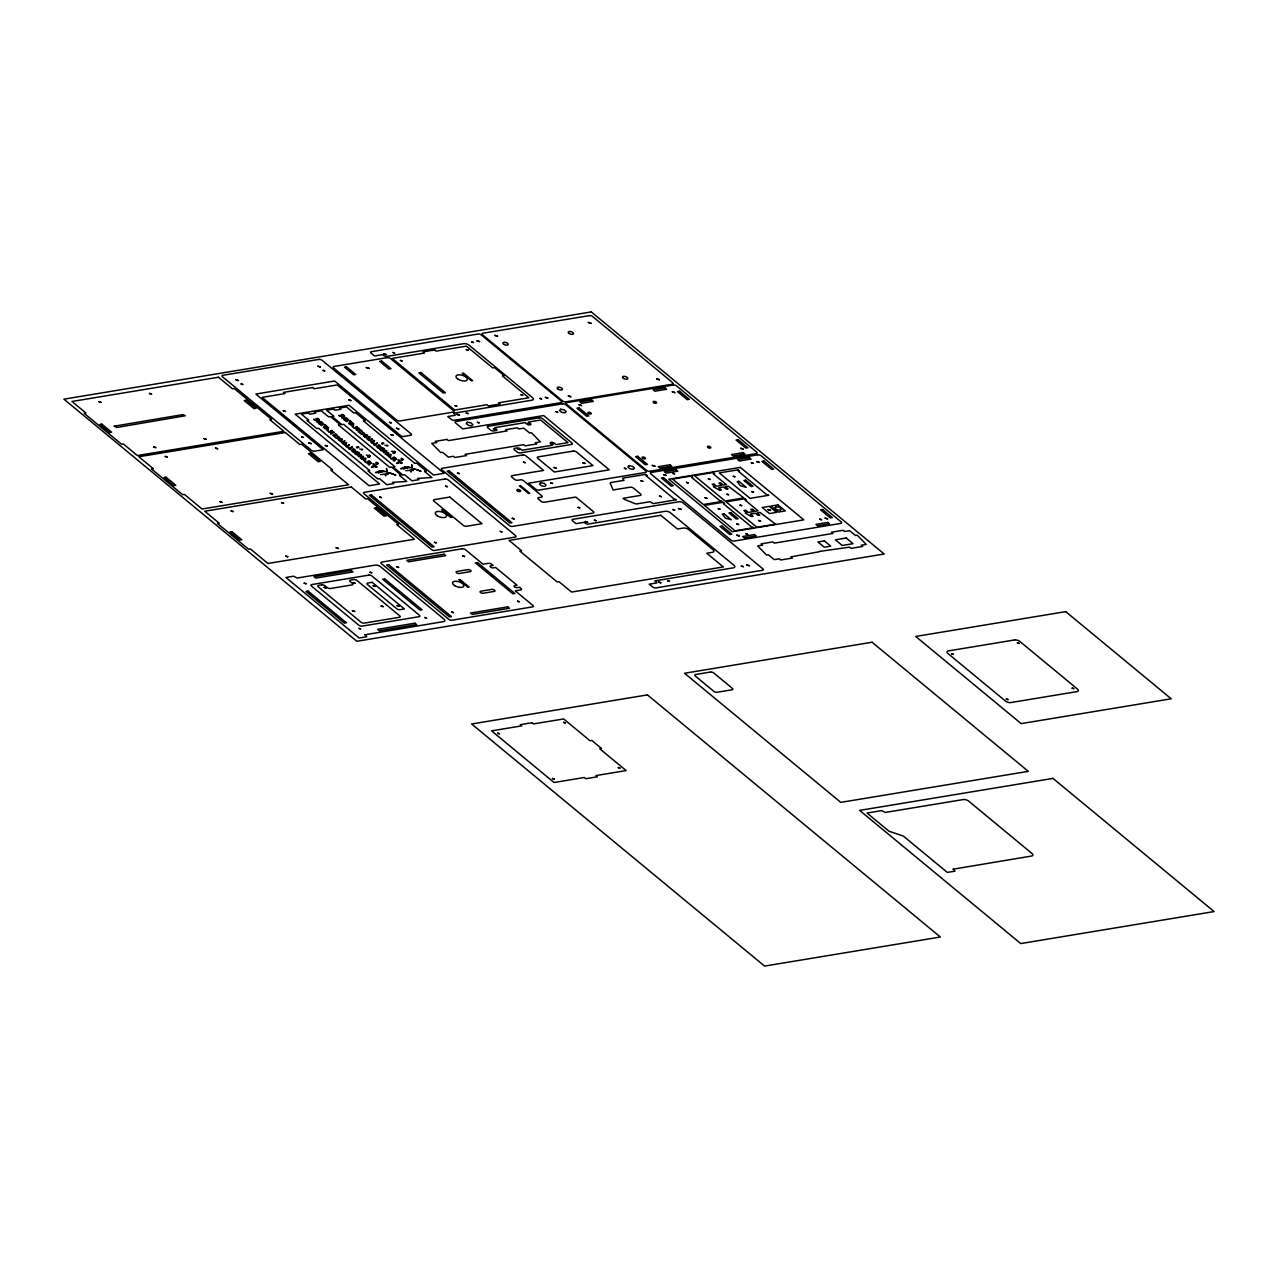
<?xml version="1.0" encoding="UTF-8"?>
<svg xmlns="http://www.w3.org/2000/svg" width="1278" height="1278" viewBox="0 0 1278 1278"><rect width="100%" height="100%" fill="white"/><g stroke="black" fill="none" stroke-linecap="round" stroke-linejoin="round"><path stroke-width="1.5" d="M348.814 447.572L348.91 447.699A5.783 2.636 17.2 0 1 349.213 447.987L349.245 448.019M374.023 443.498L374.055 443.77A5.783 2.636 17.2 0 1 374.358 444.073L374.39 444.105M378.432 473.02L378.831 473.1A6.885 3.131 17.2 0 1 380.301 472.253M403.576 469.106L403.976 469.186A6.885 3.131 17.2 0 1 405.445 468.339L404.567 467.7A5.863 2.668 17.2 0 1 404.263 467.86L403.497 468.195A5.559 2.524 17.2 0 0 402.921 468.531L402.506 468.451A16.502 7.492 17.2 0 1 401.963 468.563L400.589 468.643L402.554 468.227M343.335 442.571L343.447 442.891A6.262 2.844 17.2 0 0 343.702 443.29L345.635 443.338A35.305 16.023 17.2 0 0 346.114 442.923L346.466 442.555M373.687 465.368L371.499 467.349L373.527 467.109A59.267 26.902 17.2 0 0 374.198 466.582L374.71 466.087M398.848 461.358L396.643 463.435L398.672 463.195A59.267 26.902 17.2 0 0 399.343 462.652L399.854 462.157M324.947 425.782L323.286 427.603L325.762 426.421M350.092 421.932L348.83 422.986M334.133 432.427L330.858 433.929M359.262 428.577L357.057 430.335L356.083 429.807A23.579 10.703 17.2 0 0 356.418 429.6L357.457 428.913M389.359 456.981L390.173 457.78M333.047 435.367L334.868 437.172A4.201 1.901 17.2 0 0 335.203 437.012L335.475 435.686A27.397 12.429 17.2 0 1 336.338 434.919M367.521 439.041L366.978 438.833A2.572 1.166 17.2 0 1 366.594 438.466L367.601 437.987A32.956 14.953 17.2 0 0 368.32 437.475L369.054 436.613M366.195 435.862L364.901 437.06M385.221 475.272L385.764 474.346L384.007 474.186A34.905 15.847 17.2 0 1 382.441 474.457A3.243 1.47 17.2 0 1 381.084 474.489L380.556 474.585M410.366 471.342L410.925 470.432M346.114 445.127L346.146 445.399A5.783 2.636 17.2 0 1 346.434 445.702L346.482 445.734M349.373 444.728L347.552 446.837M352.169 446.965L350.204 449.233M374.55 440.766L372.585 443.019M377.314 443.051L375.46 445.207M327.44 428.897L326.385 428.434M352.584 424.983L351.53 424.504M364.693 459.697L363.639 459.233M389.838 455.783L388.8 455.303M350.875 422.555L349.086 423.833M344.82 441.006L344.756 441.118A30.257 13.738 17.2 0 1 344.421 441.533L343.415 442.523M369.949 437.124L369.837 437.284A30.257 13.738 17.2 0 1 369.566 437.619L368.591 438.977A6.262 2.844 17.2 0 0 368.863 439.376L370.78 439.408A35.305 16.023 17.2 0 0 371.259 439.009L371.61 438.642M378.304 447.364L378.815 446.805A27.397 12.429 17.2 0 1 379.678 446.054M373.559 440.463L372.042 441.964M342.089 417.091L342.105 417.059A21.566 9.793 17.2 0 1 341.849 417.363L341.769 417.443A13.179 5.975 17.2 0 0 341.53 417.73L342.632 418.385L344.117 416.74M386.148 474.314L385.764 475.943M411.308 470.384L410.925 472.173M332.088 430.542L330.379 431.868A23.323 10.591 17.2 0 1 332.536 431.9L333.75 431.996M361.498 454.84L359.757 456.214A23.323 10.591 17.2 0 1 361.946 456.198L363.16 456.294M386.643 450.926L384.934 452.252A23.323 10.591 17.2 0 1 387.09 452.284L388.304 452.38M390.429 457.62L390.988 454.569M387.122 473.307L387.506 472.716A7.684 3.499 17.2 0 1 389.694 473.084A18.946 8.595 17.2 0 1 391.372 473.595A21.918 9.952 17.2 0 1 393.257 474.218L395.892 475.224L394.966 474.841A18.723 8.499 17.2 0 0 387.617 472.509L386.739 471.183A11.023 5 17.2 0 0 386.803 470.592L386.547 468.579L386.643 469.521A30.416 13.802 17.2 0 1 386.723 470.639A7.013 3.179 17.2 0 1 386.244 471.742A2.364 1.07 17.2 0 0 384.55 471.566M335.539 434.28L333.941 435.447A11.694 5.32 17.2 0 1 333.51 435.015A1.901 0.863 17.2 0 0 333.063 435.207M378.879 445.399L377.282 446.565A11.694 5.32 17.2 0 1 376.85 446.134A1.901 0.863 17.2 0 0 376.403 446.341L378.224 448.306A4.201 1.901 17.2 0 0 378.544 448.131L378.368 447.508M317.966 420.254L318.206 420.015A2.716 1.23 17.2 0 0 317.152 418.801L317.2 418.769M327.919 430.83L328.51 427.603M353.063 426.916L353.718 423.769M365.188 461.63L365.843 458.482M346.642 442.523L344.932 444.968L346.29 446.613M373.08 443.035L374.214 444.984M346.897 445.878L349.341 444.584M349.661 448.163L352.121 446.869M374.821 444.249L377.266 442.955M371.259 441.214L371.291 441.485A5.783 2.636 17.2 0 1 371.578 441.789L371.626 441.821M380.748 446.885L378.655 444.6M318.973 420.67L317.487 422.315L316.385 421.644A13.179 5.975 17.2 0 1 316.624 421.373L316.704 421.277A21.566 9.793 17.2 0 0 316.88 421.085L316.96 420.973A4.01 1.821 17.2 0 1 316.593 420.494L313.957 419.727M370.652 463.387L369.166 465.032L368.08 464.377A13.179 5.975 17.2 0 1 368.32 464.09L368.383 464.01A21.566 9.793 17.2 0 0 368.559 463.818L368.639 463.69A4.01 1.821 17.2 0 1 368.272 463.227L365.636 462.444M395.797 459.473L394.279 461.118L393.225 460.447A13.179 5.975 17.2 0 1 393.464 460.176L393.528 460.08A21.566 9.793 17.2 0 0 393.704 459.888L393.8 459.776A4.01 1.821 17.2 0 1 393.416 459.297L390.78 458.53M332.264 432.875L331.274 433.53A23.579 10.703 17.2 0 1 330.938 433.721L330.81 433.785M361.674 457.173L360.684 457.828A23.579 10.703 17.2 0 1 360.348 458.035L361.291 458.562L363.511 456.677M386.819 453.259L385.828 453.914A23.579 10.703 17.2 0 1 385.493 454.121L385.381 454.169M340.938 441.229L341.977 440.159A47.478 21.55 17.2 0 0 342.328 439.728L342.424 439.201A2.907 1.31 17.2 0 0 341.817 438.721L341.274 438.721M366.099 437.316L367.121 436.229A47.478 21.55 17.2 0 0 367.473 435.798L367.633 435.383A2.907 1.31 17.2 0 0 366.978 434.808L366.451 434.792M349.437 424.232L350.236 423.897A30.352 13.786 17.2 0 1 351.035 423.625L353.415 423.481M361.562 458.946L362.345 458.61A30.352 13.786 17.2 0 1 363.144 458.339L365.54 458.195M359.326 431.644L360.204 429.584M345.284 444.552L345.875 444.664A1.757 0.799 17.2 0 1 346.29 445.048M348.063 446.853L348.654 446.965A1.757 0.799 17.2 0 1 349.054 447.348M373.208 442.923L373.799 443.035A1.757 0.799 17.2 0 1 374.214 443.418M328.941 431.884L332.024 430.382M354.086 427.97L357.169 426.469L355.524 427.938A23.323 10.591 17.2 0 1 357.68 427.97L358.894 428.066M383.496 452.268L386.579 450.767M354.725 452.124L354.389 452.444A4.361 1.981 17.2 0 0 354.469 453.099L354.549 453.243A3.307 1.502 17.2 0 0 355.14 453.93L357.505 455.112M379.87 448.211L379.518 448.626A4.361 1.981 17.2 0 0 379.614 449.169L379.694 449.313A3.307 1.502 17.2 0 0 380.285 450.016L382.649 451.198M623.344 498.26L640.214 495.433A2.364 1.07 17.2 0 0 640.518 493.931L633.489 488.132A2.364 1.07 17.2 0 0 630.262 487.206L613.089 489.953L610.277 483.308A2.364 1.07 17.2 0 1 611.092 482.493L624.063 480.336L622.434 478.196L645.725 474.33L647.195 475.544L646.013 475.736L673.841 498.739L676.477 499.762L653.218 503.612L649.943 501.727L636.955 503.883A2.364 1.07 17.2 0 1 634.767 503.548L624.638 499.458A2.364 1.07 17.2 0 1 623.616 498.851L623.265 498.516M377.713 472.045L377.984 471.949A31.854 14.457 17.2 0 1 378.943 471.502A4.569 2.077 17.2 0 1 379.63 471.374M402.858 468.131L403.129 468.036A31.854 14.457 17.2 0 1 404.088 467.588A4.569 2.077 17.2 0 1 404.775 467.46M352.329 450.639L353.255 448.546M336.082 437.907C339.772 433.817 338.814 439.201 341.066 438.865M361.227 433.977C364.917 430.047 363.974 435.271 366.211 434.951M355.731 452.684L357.313 454.457M358.303 456.214L361.434 454.696M325.091 428.593L325.395 428.465A4.154 1.885 17.2 0 1 326.88 430.095L327.759 430.91M350.236 424.663L350.539 424.552A4.154 1.885 17.2 0 1 352.041 426.181L352.904 426.98M372.809 463.722L373.751 464.984A6.102 2.764 17.2 0 1 373.735 465.24M397.953 459.808L398.896 461.07A6.102 2.764 17.2 0 1 398.88 461.326M349.325 420.638L350.14 421.628M387.458 455.479L387.793 455.351A4.154 1.885 17.2 0 1 389.295 456.981M313.781 419.232L316.273 419.983A9.313 4.233 17.2 0 1 315.938 418.785L317.375 418.385M365.46 461.949L367.968 462.7A9.313 4.233 17.2 0 1 367.617 461.502L369.07 461.102M376.93 462.316L375.876 462.476M402.075 458.387L400.988 458.562M819.022 551.489L849.519 547.16L850.988 548.374L862.698 546.425L861.244 545.227L866.212 544.396L857.234 535.226L855.477 535.514L849.614 530.674L844.646 531.504L843.176 530.29L831.451 532.223L832.921 533.437L774.324 543.134L772.855 541.92L761.145 543.869L762.599 545.083L757.63 545.898L766.608 555.067L768.366 554.78L774.228 559.62L779.197 558.79L780.666 560.004L792.392 558.071L790.922 556.857L818.942 551.824M361.211 449.808L362.313 449.664M368.607 455.911L369.693 455.751M386.403 445.894L387.458 445.734M382.25 471.854L380.892 471.981A3.882 1.757 17.2 0 0 379.79 471.406M407.394 467.924L406.037 468.052A3.882 1.757 17.2 0 0 404.934 467.492M352.536 423.226L351.738 423.226A4.601 2.093 17.2 0 0 351.386 422.81L351.13 422.555M376.754 466.965L375.86 467.029M401.899 463.051L401.004 463.115M365.827 437.411L364.901 437.268M340.603 441.341L339.756 440.974L340.699 439.568M393.752 451.997L394.838 451.837M345.044 444.648L343.51 444.345M372.329 443.115L371.547 442.795M347.185 447.044L346.482 446.773M375.157 445.399L374.31 445.079M349.964 449.329L349.245 449.073M380.173 448.147L382.298 448.818M355.012 452.061L357.153 452.747M384.039 450.655L382.809 449.984A7.077 3.211 17.2 0 0 381.563 449.025L380.7 449.6M381.659 443.322L382.745 443.258A9.889 4.489 17.2 0 1 383.863 443.258L383.065 443.322A7.844 3.562 17.2 0 0 382.074 443.354M356.514 447.236L357.6 447.172A9.889 4.489 17.2 0 1 358.719 447.172M393.033 452.716L394.119 452.652A9.889 4.489 17.2 0 1 395.237 452.652L394.439 452.716A7.844 3.562 17.2 0 0 393.448 452.747M367.888 456.629L368.975 456.565A9.889 4.489 17.2 0 1 370.093 456.565M401.244 459.489L402.33 459.441A9.889 4.489 17.2 0 1 403.449 459.425L402.65 459.505A7.844 3.562 17.2 0 0 401.659 459.537M376.099 463.419L377.186 463.355A9.889 4.489 17.2 0 1 378.304 463.355M364.933 461.709L364.214 460.911A4.154 1.885 17.2 0 0 362.632 459.281L361.642 459.106M360.46 429.552L362.505 431.868A15.592 7.077 17.2 0 0 361.738 431.165L361.61 431.069M335.315 433.466L337.36 435.798A15.592 7.077 17.2 0 0 336.593 435.079L336.433 434.967M353.511 448.514L355.603 450.799A15.592 7.077 17.2 0 0 354.789 450.128L354.597 449.984M355.747 452.684L356.418 452.939A7.077 3.211 17.2 0 1 357.648 453.914L358.942 454.569A2.268 1.038 17.2 0 0 359.597 454.265A2.492 1.134 17.2 0 0 359.677 453.834L359.438 453.163M338.974 415.302L341.418 416.069A9.313 4.233 17.2 0 1 341.082 414.855L342.52 414.471M409.104 467.684L408.129 467.492M383.959 471.598L382.985 471.406M385.349 445.143L384.838 445.143M360.204 449.073L359.693 449.057M392.745 451.246L391.483 451.23M367.585 455.16L366.419 455.144M358.735 447.236L357.92 447.236A7.844 3.562 17.2 0 0 356.929 447.284M370.109 456.645L369.294 456.629A7.844 3.562 17.2 0 0 368.304 456.677M378.304 463.419L377.489 463.419A7.844 3.562 17.2 0 0 376.515 463.451M339.101 415.813L341.737 416.58A4.01 1.821 17.2 0 0 342.105 417.027M381.834 443.929L382.969 443.977M356.674 447.859L357.808 447.891M393.209 453.339L394.327 453.37M368.048 457.252L369.182 457.284M401.404 460.112L402.538 460.144M376.259 464.026L377.393 464.074M373.575 440.399L374.486 440.654M377.409 472.141L375.444 472.556L376.818 472.477A16.502 7.492 17.2 0 0 377.361 472.365L377.761 472.365A5.559 2.524 17.2 0 1 378.368 472.125L379.119 471.79A5.863 2.668 17.2 0 0 379.422 471.63L380.285 472.141M382.33 450.527L380.796 449.664M371.706 438.594L372.425 439.057L371.035 440.75A1.757 0.799 17.2 0 1 371.435 441.134M324.836 428.609L325.075 427.81A30.352 13.786 17.2 0 1 325.874 427.555L328.27 427.395M387.154 455.463L387.49 454.696A30.352 13.786 17.2 0 1 388.288 454.425L390.685 454.281M368.991 436.709L369.901 436.948M386.978 452.955L383.576 452.572M361.834 456.869L358.495 456.534M368.751 461.422L368.895 461.486A2.716 1.23 17.2 0 1 370.029 462.572M384.119 471.454L382.426 470.624M394.215 457.189L392.777 457.588A9.313 4.233 17.2 0 0 393.113 458.786L390.637 458.482M408.481 467.061L409.391 467.413L407.57 466.71M383.336 470.975L384.247 471.342M410.893 470.336L409.152 470.272A34.905 15.847 17.2 0 1 407.586 470.544A3.243 1.47 17.2 0 1 406.228 470.56L405.701 470.671M404.439 467.173L406.963 467.221A4.505 2.045 17.2 0 1 407.826 467.317M379.294 471.087L382.473 471.662M407.762 466.837L407.794 466.853A2.396 1.086 17.2 0 0 408.289 467.045M332.424 432.571L328.941 432.124M411.085 470.128L413.241 470.592L412.411 469.937M385.94 474.042L388.097 474.505L387.282 473.93M336.162 438.146L338.67 437.939L338.51 438.865A12.125 5.511 17.2 0 0 338.111 439.312L338.255 439.712M344.756 440.878L343.175 441.389A32.956 14.953 17.2 0 1 342.456 441.9L341.466 442.38A2.572 1.166 17.2 0 0 341.833 442.747L343.367 444.185M366.211 435.798L365.732 435.654A12.604 5.719 17.2 0 0 365.061 435.846L364.821 435.926A7.876 3.578 17.2 0 1 364.438 436.07L363.527 435.894M379.758 446.07L379.933 446.214A15.592 7.077 17.2 0 1 380.7 446.917M361.227 434.169L363.815 434.025L363.591 435.047A12.125 5.511 17.2 0 0 363.256 435.399L363.399 435.798M338.382 439.808L339.293 439.983A7.876 3.578 17.2 0 0 339.676 439.84L339.916 439.76A12.604 5.719 17.2 0 1 340.443 439.616M367.665 439.089L368.511 440.271M385.381 454.281L388.656 452.747M354.086 428.21L357.568 428.641M368.591 440.383L370.316 440.734L371.435 442.699M463.371 373.016L472.636 380.684M462.189 373.224L471.47 380.892M520.481 485.624L529.747 493.292M519.299 485.816L528.581 493.484M442.635 509.634L451.917 517.302M441.469 509.826L450.751 517.494M459.904 579.429L469.186 587.097M458.738 579.621L468.02 587.289M394.407 451.118L394.774 451.422A4.569 2.077 17.2 0 1 395.237 451.837M361.882 448.945L362.233 449.233A4.569 2.077 17.2 0 1 362.696 449.664M386.946 444.952L387.378 445.319A4.569 2.077 17.2 0 1 387.857 445.734M399.071 459.968L402.075 463.019M350.284 420.75L350.875 421.309A38.771 17.604 17.2 0 1 351.722 422.155L352.68 423.194M373.927 463.882L376.93 466.933M325.139 424.679L325.73 425.223A38.771 17.604 17.2 0 1 326.561 426.069L327.535 427.108L326.513 427.028A4.601 2.093 17.2 0 0 326.241 426.724L325.938 426.421M359.182 431.613L359.134 431.581A11.694 5.32 17.2 0 1 358.655 431.085A1.901 0.863 17.2 0 0 358.207 431.293L360.013 433.258A4.201 1.901 17.2 0 0 360.348 433.098L360.62 431.756A27.397 12.429 17.2 0 1 361.482 431.005M352.185 450.527L352.137 450.495A11.694 5.32 17.2 0 1 351.706 450.048A1.901 0.863 17.2 0 0 351.258 450.255L353.063 452.22A4.201 1.901 17.2 0 0 353.399 452.045L353.671 450.719A27.397 12.429 17.2 0 1 354.533 449.968M369.182 454.968L369.63 455.335A4.569 2.077 17.2 0 1 370.093 455.751M382.41 448.913C386.962 451.246 378.432 445.846 383.528 448.195A6.741 3.067 17.2 0 1 384.422 449.041M357.265 452.843C361.77 455.144 353.271 449.776 358.383 452.108A6.741 3.067 17.2 0 1 359.278 452.955M400.078 462.157L400.461 462.524A6.805 3.083 17.2 0 1 400.701 462.78L400.877 463.035M374.917 466.087L375.317 466.454A6.805 3.083 17.2 0 1 375.556 466.71L375.716 466.949M404.152 467.157L404.167 467.173A1.885 0.863 17.2 0 0 405.19 467.397L407.618 467.748M379.007 471.071L379.023 471.087A1.885 0.863 17.2 0 0 380.045 471.31L381.803 471.151A4.505 2.045 17.2 0 1 382.681 471.231M324.995 425.558L324.133 424.695M349.07 448.913L347.728 447.332M395.813 458.243L396.468 459.201A3.211 1.454 17.2 0 1 396.036 459.393M344.117 415.51L344.725 416.596A3.211 1.454 17.2 0 1 344.357 416.676M370.668 462.157L371.307 463.195A3.211 1.454 17.2 0 1 370.892 463.323M318.973 419.44L319.58 420.51A3.211 1.454 17.2 0 1 319.212 420.59M384.582 449.249L384.838 449.92A2.492 1.134 17.2 0 1 384.742 450.335A2.268 1.038 17.2 0 1 384.103 450.639M416.516 469.665A21.918 9.952 17.2 0 1 418.401 470.304L421.037 471.294L420.111 470.911A18.723 8.499 17.2 0 0 412.762 468.595L411.883 467.253A11.023 5 17.2 0 0 411.963 466.678L411.692 464.649L411.788 465.607A30.416 13.802 17.2 0 1 411.867 466.71A7.013 3.179 17.2 0 1 411.388 467.828A2.364 1.07 17.2 0 0 409.695 467.652M394.279 459.201A4.026 1.821 17.2 0 1 393.8 458.514M393.991 457.604A2.716 1.23 17.2 0 1 395.174 458.658M394.567 457.348A3.738 1.693 17.2 0 1 395.557 458.003M389.854 454.952A2.029 0.927 17.2 0 1 389.886 455.511M352.584 424.168A2.029 0.927 17.2 0 1 352.616 424.711M342.584 416.468A4.026 1.821 17.2 0 1 342.121 415.781M342.296 414.871A2.716 1.23 17.2 0 1 343.478 415.925M342.887 414.631A3.738 1.693 17.2 0 1 343.862 415.286M412.762 468.738A7.684 3.499 17.2 0 1 414.839 469.17M369.134 463.115A4.026 1.821 17.2 0 1 368.655 462.428M369.422 461.262A3.738 1.693 17.2 0 1 370.396 461.917M364.709 458.882A2.029 0.927 17.2 0 1 364.741 459.425M327.44 428.082A2.029 0.927 17.2 0 1 327.472 428.641M317.439 420.398A4.026 1.821 17.2 0 1 316.96 419.711M317.743 418.545A3.738 1.693 17.2 0 1 318.717 419.2M383.144 470.975A2.396 1.086 17.2 0 1 382.649 470.783M323.59 424.056L321.577 425.478L318.861 423.801A3.163 1.438 17.2 0 1 318.462 422.842A9.601 4.361 17.2 0 1 319.085 422.123L321.864 422.123L323.59 424.12M348.734 420.142L346.721 421.548L343.974 419.823A3.163 1.438 17.2 0 1 343.622 418.928A9.601 4.361 17.2 0 1 344.229 418.194L347.009 418.21L348.734 420.142M319.708 423.322C323.27 427.651 322.216 419.408 319.708 423.242M344.852 419.408C348.271 423.737 347.52 415.638 344.868 419.248M114.269 426.229L116.777 427.475L185.294 415.765L182.786 414.615L114.301 426.165M99.029 401.803L101.297 402.49L99.045 401.771M149.43 393.464L151.699 394.151L149.446 393.384M153.711 446.996L155.98 447.683L153.791 446.853M165.197 456.486L167.466 457.173L165.213 456.406M204.097 438.658L206.365 439.344L204.113 438.626M215.583 448.147L217.851 448.834L215.615 448.067M219.864 501.679L222.132 502.366L219.896 501.599M235.823 379.806L238.459 380.62L235.855 379.726M241.079 383.959L242.964 384.534L241.095 383.927M231.094 510.96L233.363 511.647L231.11 510.912M270.265 493.34L272.534 494.027L270.265 493.34M283.269 410.781L285.537 411.468L283.285 410.749M281.495 502.621L283.764 503.308L281.511 502.542M285.777 556.154L288.045 556.841L285.793 556.106M301.608 436.9L303.509 437.475L301.624 436.868M308.557 442.843L311.209 443.642L308.557 442.843M317.855 366.243L320.49 367.042L317.887 366.147M323.11 370.38L324.995 370.955L323.126 370.348M304.164 583.183L306.049 583.758L304.164 583.183M325.251 445.495L327.519 446.182L325.283 445.415M324.085 587.353L326.353 588.04L324.133 587.241M348.894 399.934L351.162 400.621L348.91 399.886M336.162 547.815L338.43 548.502L336.162 547.815M366.355 367.537L369.007 368.336L366.355 367.537M352.792 582.592L355.06 583.279L352.792 582.592M352.393 610.756L354.661 611.443L352.393 610.756M383.767 353.878L386.419 354.677L383.783 353.83M358.894 628.441L360.795 629L358.926 628.377M392.937 352.52L394.838 353.095L393.001 352.408M370.029 572.288L371.93 572.864L370.061 572.224M379.662 497.078L381.563 497.653L379.678 497.046M389.502 422.347L391.403 422.922L389.518 422.315M373.144 585.755L375.412 586.458L373.192 585.659M390.876 434.632L393.145 435.319L390.876 434.632M400.397 360.46L402.282 361.035L400.413 360.412M396.452 428.29L399.103 429.104L396.468 428.258M381.116 605.996L383.384 606.683L381.116 605.964M396.931 566.873L398.832 567.448L396.947 566.841M397.075 605.532L399.343 606.219L397.075 605.532M424.775 617.53L426.66 618.105L424.775 617.498M434.408 542.319L436.293 542.894L434.408 542.287M445.543 486.183L447.428 486.758L445.543 486.151M455.128 405.717L457.029 406.276L455.144 405.685M456.997 414.407L459.649 415.206L457.013 414.36M466.262 349.565L468.163 350.14L466.262 349.565M471.55 341.945L473.451 342.52L471.55 341.945M457.508 473.068L459.393 473.627L457.508 473.036M466.166 413.05L468.067 413.625L466.166 413.05M477.029 340.859L479.681 341.657L477.061 340.779M451.677 612.114L453.562 612.689L451.709 612.018M477.397 422.331L479.298 422.906L477.413 422.299M462.812 555.962L464.697 556.537L462.86 555.882M495.097 335.443L497.749 336.258L495.113 335.411M493.468 429.025L495.736 429.712L493.468 429.025M500.273 531.424L502.174 531.999L500.305 531.36M521.009 394.806L522.894 395.381L521.025 394.742M517.382 448.802L519.651 449.489L517.382 448.802M512.238 518.309L514.123 518.884L512.238 518.309M527.447 423.401L529.715 424.088L527.479 423.337M523.373 462.157L525.274 462.732L523.421 462.077M497.685 733.268L499.57 733.844L497.717 733.205M539.907 398.432L541.792 399.008L539.939 398.337M517.558 601.203L519.443 601.778L517.558 601.187M545.386 397.362L548.038 398.161L545.402 397.314M551.361 443.178L553.63 443.865L551.377 443.146M556.01 411.756L557.911 412.315L556.026 411.724M550.626 482.86L552.527 483.435L550.626 482.86M554.109 467.54L556.377 468.227L554.157 467.428M568.327 395.972L570.978 396.787L568.359 395.892M588.359 322.439L591.011 323.238L588.359 322.439M579.078 404.854L581.714 405.653L579.11 404.775M582.816 462.78L585.084 463.467L582.816 462.78M578.119 507.398L580.004 507.973L578.119 507.366M552.431 778.51L554.317 779.085L552.431 778.51M585.212 521.52L587.848 522.335L585.212 521.488M563.566 722.358L565.451 722.933L563.566 722.326M594.382 520.178L596.267 520.753L594.382 520.146M624.367 468.243L626.252 468.818L624.383 468.179M640.917 480.752L642.802 481.327L640.917 480.752M656.716 378.927L659.368 379.726L656.716 378.927M652.307 465.384L654.959 466.182L652.307 465.384M618.296 767.599L620.197 768.174L618.328 767.551M659.464 496.088L661.349 496.663L659.464 496.088M672.34 391.851L674.992 392.65L672.356 391.803M663.538 474.665L666.173 475.464L663.57 474.585M658.442 582.049L661.077 582.864L658.442 582.017M672.707 473.323L674.592 473.898L672.739 473.227M672.995 509.587L674.88 510.162L672.995 509.571M667.611 580.707L669.496 581.282L667.611 580.675M678.474 508.516L681.11 509.315L678.474 508.516M686.526 482.413L688.411 482.988L686.542 482.349M705.073 497.749L706.958 498.324L705.073 497.749M708.316 478.93L710.217 479.506L708.347 478.867M718.316 508.692L720.201 509.267L718.316 508.66M726.878 494.266L728.764 494.826L726.894 494.203M733.221 476.263L735.122 476.838L733.237 476.231M740.681 448.338L743.333 449.137L740.713 448.259M736.863 524.028L738.764 524.603L736.895 523.964M740.058 505.161L741.943 505.721L740.058 505.129M736.767 535.194L739.419 535.993L736.783 535.147M751.32 462.732L753.205 463.307L751.32 462.732M741.336 566.09L743.237 566.665L741.336 566.09M745.937 533.853L747.822 534.412L746.017 533.709M751.784 491.599L753.669 492.158L751.799 491.535M756.8 461.646L759.451 462.46L756.816 461.614M746.815 565.004L749.467 565.803L746.847 564.924M758.605 520.481L760.506 521.057L758.605 520.481M767.998 509.555L770.65 510.369L768.014 509.523M819.661 519.219L821.562 519.795L819.693 519.156M825.141 518.149L827.793 518.948L825.157 518.101M951.519 653.809L953.404 654.384L951.535 653.745M1006.249 699.05L1008.134 699.625L1006.265 699.018M1017.384 642.898L1019.285 643.473L1017.384 642.898M1072.13 688.155L1074.015 688.714L1072.146 688.091M453.658 413.289L455.399 415.27L447.779 416.532L451.198 419.344A2.364 1.07 17.2 0 0 454.425 420.27L561.074 402.618A2.364 1.07 17.2 0 0 561.361 401.116L481.295 334.948A2.364 1.07 17.2 0 0 478.068 334.021L371.435 351.674A2.364 1.07 17.2 0 0 371.131 353.175L374.55 356.003L382.17 354.741L385.78 356.562L463.722 343.67A3.946 1.789 17.2 0 1 469.09 345.204L532.559 397.65A3.946 1.789 17.2 0 1 532.063 400.158L453.658 413.289M365.029 634.751L366.786 636.732L359.166 637.994L285.937 577.464L293.557 576.202L297.167 578.023L375.109 565.132A3.946 1.789 17.2 0 1 380.477 566.665L443.945 619.111A3.946 1.789 17.2 0 1 443.45 621.619L365.029 634.751M655.087 580.947L656.828 582.912L649.224 584.174L652.643 587.001A2.364 1.07 17.2 0 0 655.854 587.928L762.503 570.276A2.364 1.07 17.2 0 0 762.79 568.774L682.724 502.605A2.364 1.07 17.2 0 0 679.513 501.679L572.864 519.331A2.364 1.07 17.2 0 0 572.576 520.833L575.995 523.645L583.599 522.398L587.225 524.22L665.151 511.312A3.946 1.789 17.2 0 1 670.519 512.845L733.987 565.307A3.946 1.789 17.2 0 1 733.492 567.815L655.199 580.835M953.18 869.184L954.922 871.149L947.317 872.411L903.37 836.1L889.009 831.211L867.043 813.048L881.692 810.619L885.303 812.441L963.245 799.549A3.946 1.789 17.2 0 1 968.612 801.082L1032.081 853.544A3.946 1.789 17.2 0 1 1031.586 856.036L953.18 869.184M467.381 422.267L466.214 423.545L468.387 425.334L471.726 425.862L472.908 424.584L470.735 422.794L467.381 422.267M560.659 409.248L559.476 410.526L561.649 412.315L565.004 412.842L566.17 411.58L563.997 409.775L560.659 409.248M540.626 482.796L539.444 484.058L541.616 485.864L544.971 486.391L546.137 485.113L543.965 483.324L540.626 482.796M629 465.751L627.833 467.013L630.006 468.818L633.345 469.346L634.511 468.067L632.338 466.278L629 465.751M775.938 506.695L774.772 507.957L776.944 509.762L780.283 510.289L781.465 509.011L779.292 507.222L775.938 506.695M591.267 311.912L63.9 399.167L356.818 641.284L884.184 554.013L591.267 311.912M318.893 359.406L222.787 375.301A2.364 1.07 17.2 0 0 222.5 376.802L311.353 450.239A2.364 1.07 17.2 0 0 314.58 451.166L323.222 449.728L255.84 394.039L334.66 381.004L402.027 436.693L410.669 435.255A2.364 1.07 17.2 0 0 410.957 433.753L322.104 360.316A2.364 1.07 17.2 0 0 318.893 359.406M589.398 315.602L482.764 333.254A2.364 1.07 17.2 0 0 482.461 334.756L562.528 400.925A2.364 1.07 17.2 0 0 565.755 401.851L672.404 384.199A2.364 1.07 17.2 0 0 672.691 382.697L592.625 316.529A2.364 1.07 17.2 0 0 589.398 315.602M218.442 377.234L71.951 401.468L85.993 413.066L84.22 413.369L121.57 444.233L123.327 443.945L137.369 455.543L283.86 431.293L269.818 419.695L271.575 419.408L234.225 388.544L232.468 388.832L218.442 377.234M387.266 357.648L333.957 366.466A2.364 1.07 17.2 0 0 333.654 367.968L396.643 420.031A2.364 1.07 17.2 0 0 399.854 420.941L453.179 412.123A2.364 1.07 17.2 0 0 453.466 410.621L390.493 358.559A2.364 1.07 17.2 0 0 387.266 357.648M434.712 349.916L422.986 351.865L424.456 353.063L392.234 358.399L454.712 410.046L486.95 404.711L488.404 405.925L500.129 403.992L498.66 402.778L528.836 397.777L502.478 375.988L504.235 375.7L494.474 367.633L492.717 367.92L466.358 346.13L436.181 351.13L434.712 349.916M346.498 366.818L344.453 367.153L353.718 374.821L355.779 374.486L346.498 366.818M381.659 361.003L379.598 361.339L388.879 369.007L390.94 368.671L381.659 361.003M312.822 387.522L283.524 392.378L284.994 393.576L262.15 397.362L369.054 485.736L379.614 483.995L295.154 414.184L349.054 405.254L433.514 475.065L444.057 473.323L337.152 384.95L314.292 388.736L312.822 387.522M101.825 424.136L99.78 424.472L109.541 432.539L111.585 432.204L101.825 424.136M246.271 400.222L244.21 400.573L253.987 408.64L256.031 408.305L246.271 400.222M420.941 372.537L418.88 372.872L443.29 393.049L445.351 392.713L420.941 372.537M308.429 412.954L301.4 414.12L308.717 420.174L306.96 420.462L316.72 428.529L318.478 428.242L369.741 470.608L367.984 470.895L377.761 478.962L379.518 478.675L386.835 484.729L393.864 483.563L392.394 482.349L406.755 481.439L399.439 475.384L401.196 475.096L391.419 467.013L389.662 467.317L338.414 424.935L340.172 424.647L330.395 416.58L328.638 416.868L321.321 410.813L314.292 411.979L315.746 413.193L309.899 414.168L308.429 412.954M333.574 409.024L326.545 410.19L333.862 416.245L332.104 416.532L341.881 424.615L343.638 424.312L394.886 466.694L393.129 466.981L402.905 475.049L404.663 474.761L411.979 480.816L419.008 479.649L417.555 478.435L431.9 477.509L424.584 471.454L426.341 471.167L416.58 463.099L414.823 463.387L363.559 421.021L365.316 420.734L355.556 412.666L353.798 412.954L346.466 406.899L339.437 408.065L340.906 409.279L335.044 410.238L333.574 409.024M285.329 432.507L138.839 456.757L153.344 468.738L151.571 469.026L182.626 494.698L184.383 494.394L202.068 509.011L348.543 484.761L330.874 470.16L332.631 469.873L301.592 444.201L299.819 444.488L285.329 432.507M673.378 385.013L566.729 402.65A2.364 1.07 17.2 0 0 566.442 404.152L646.508 470.336A2.364 1.07 17.2 0 0 649.735 471.247L756.368 453.61A2.364 1.07 17.2 0 0 756.672 452.108L676.605 385.924A2.364 1.07 17.2 0 0 673.378 385.013M562.528 403.832L455.895 421.484A2.364 1.07 17.2 0 0 455.591 422.986L462.796 428.929L543.661 415.558L609.318 469.825L528.453 483.212L535.658 489.154A2.364 1.07 17.2 0 0 538.885 490.081L645.534 472.429A2.364 1.07 17.2 0 0 645.821 470.927L565.755 404.759A2.364 1.07 17.2 0 0 562.528 403.832M591.634 399.982L579.908 401.931L581.618 403.337L593.343 401.404L591.634 399.982M664.879 387.873L653.154 389.806L654.863 391.212L666.589 389.279L664.879 387.873M579.03 407.89L576.985 408.225L586.746 416.293L588.807 415.957L579.03 407.89M679.529 391.26L677.484 391.595L687.244 399.663L689.289 399.327L679.529 391.26M166.028 477.189L163.983 477.541L173.744 485.608L175.789 485.257L166.028 477.189M310.474 453.291L308.413 453.626L318.19 461.709L320.235 461.358L310.474 453.291M539.38 417.826L488.116 426.309A2.364 1.07 17.2 0 0 487.813 427.81L490.496 430.031A2.364 1.07 17.2 0 0 493.723 430.958L496.072 430.558A2.364 1.07 17.2 0 0 496.359 429.057L494.65 427.651L525.114 422.603L526.824 424.024A2.364 1.07 17.2 0 0 530.05 424.935A2.364 1.07 17.2 0 0 530.338 423.433L528.629 422.028L540.642 420.047L567.991 442.635L555.978 444.616L554.269 443.21A2.364 1.07 17.2 0 0 551.042 442.3A2.364 1.07 17.2 0 0 550.754 443.801L552.463 445.207L521.983 450.255L520.274 448.834A2.364 1.07 17.2 0 0 517.063 447.923L514.714 448.306A2.364 1.07 17.2 0 0 514.427 449.808L517.111 452.029A2.364 1.07 17.2 0 0 520.338 452.939L571.601 444.456A2.364 1.07 17.2 0 0 571.889 442.955L542.607 418.753A2.364 1.07 17.2 0 0 539.38 417.826M446.996 439.424L435.287 441.357L436.741 442.571L431.756 443.386L440.75 452.556L442.507 452.268L448.37 457.109L453.339 456.294L454.808 457.492L466.534 455.559L465.064 454.345L523.66 444.648L525.13 445.862L536.84 443.929L535.37 442.715L540.354 441.884L531.376 432.715L529.619 433.018L523.756 428.162L518.772 428.993L517.318 427.779L505.593 429.727L507.062 430.926L448.466 440.622L446.996 439.424M522.782 454.968L442.204 468.307A2.364 1.07 17.2 0 0 441.916 469.809L509.283 525.482A2.364 1.07 17.2 0 0 512.51 526.408L593.072 513.069A2.364 1.07 17.2 0 0 593.375 511.567L575.803 497.046L544.332 502.254A2.364 1.07 17.2 0 1 541.105 501.343L538.421 499.123A2.364 1.07 17.2 0 1 538.709 497.621L541.345 497.174A2.364 1.07 17.2 0 0 541.632 495.672L523.581 480.752A2.364 1.07 17.2 0 0 520.354 479.825L517.718 480.256A2.364 1.07 17.2 0 1 514.491 479.346L511.807 477.125A2.364 1.07 17.2 0 1 512.111 475.624L543.581 470.416L525.993 455.895A2.364 1.07 17.2 0 0 522.782 454.968M351.242 486.982L204.752 511.232L219.241 523.213L217.484 523.501L248.539 549.173L250.296 548.869L267.965 563.486L414.455 539.236L396.787 524.635L398.544 524.347L367.489 498.676L365.732 498.963L351.242 486.982M449.217 470.895L447.156 471.231L509.906 523.085L511.951 522.75L449.217 470.895M573.279 451.07L538.118 456.901A2.364 1.07 17.2 0 0 537.83 458.403L554.317 472.029L592.992 465.623L576.49 451.997A2.364 1.07 17.2 0 0 573.279 451.07M444.936 478.994L364.374 492.318A2.364 1.07 17.2 0 0 364.086 493.819L431.453 549.508A2.364 1.07 17.2 0 0 434.68 550.435L515.242 537.095A2.364 1.07 17.2 0 0 515.529 535.594L448.163 479.905A2.364 1.07 17.2 0 0 444.936 478.994M371.371 494.921L369.326 495.257L432.06 547.112L434.105 546.76L371.371 494.921M637.626 456.31L635.565 456.645L645.326 464.713L647.387 464.377L637.626 456.31M738.109 439.68L736.064 440.015L745.825 448.083L747.87 447.747L738.109 439.68M231.941 531.664L229.88 532.015L239.657 540.083L241.702 539.731L231.941 531.664M376.387 507.765L374.326 508.101L384.087 516.184L386.148 515.833L376.387 507.765M449.76 497.078L434.264 499.65A2.364 1.07 17.2 0 0 433.977 501.152L463.259 525.354A2.364 1.07 17.2 0 0 466.486 526.28L481.982 523.708L449.76 497.078M669.991 464.745L658.266 466.694L659.975 468.099L671.701 466.166L669.991 464.745M743.237 452.636L731.511 454.569L733.221 455.974L744.946 454.041L743.237 452.636M757.838 454.808L651.189 472.461A2.364 1.07 17.2 0 0 650.901 473.962L730.968 540.147A2.364 1.07 17.2 0 0 734.195 541.057L840.828 523.405A2.364 1.07 17.2 0 0 841.132 521.919L761.065 455.735A2.364 1.07 17.2 0 0 757.838 454.808M676.094 469.793L664.368 471.742L666.078 473.148L677.803 471.215L676.094 469.793M749.339 457.668L737.614 459.617L739.323 461.023L751.049 459.09L749.339 457.668M663.49 477.684L661.445 478.036L671.206 486.103L673.266 485.768L663.49 477.684M763.988 461.054L761.944 461.406L771.704 469.473L773.749 469.138L763.988 461.054M740.345 467.397L668.873 479.218L732.326 531.68L803.814 519.858L740.345 467.397M691.334 475.991L672.579 479.09L703.331 504.522L722.086 501.407L719.45 500.401L691.622 477.397L692.788 477.205L691.334 475.991M713.124 472.509L694.385 475.608L725.137 501.024L743.892 497.925L728.316 486.215L725.377 486.694L728.077 488.915L726.303 489.218L723.62 486.998L718.651 487.813L721.335 490.033L719.578 490.321L713.475 486.742L714.929 486.487L712.245 484.266L714.003 483.979L716.686 486.199L721.671 485.384L718.987 483.164L720.744 482.86L723.428 485.081L726.367 484.602L713.428 473.914L714.594 473.723L713.124 472.509M738.029 469.841L719.29 472.94L750.042 498.356L768.797 495.257L766.161 494.235L738.333 471.247L739.499 471.039L738.029 469.841M738.908 481.311L737.15 481.598L740.329 485.688L746.24 487.365L738.908 481.311M745.649 480.193L743.892 480.496L751.208 486.551L752.966 486.247L745.649 480.193M723.124 502.27L704.37 505.369L735.122 530.801L753.876 527.686L751.24 526.68L723.412 503.676L724.594 503.484L723.124 502.27M744.866 498.739L726.112 501.839L756.864 527.255L775.618 524.156L760.043 512.446L757.119 512.925L759.803 515.146L758.046 515.433L755.362 513.213L750.378 514.044L753.061 516.264L751.304 516.552L745.202 512.957L746.671 512.718L743.988 510.497L745.745 510.21L748.429 512.43L753.413 511.599L750.729 509.395L752.486 509.091L755.17 511.312L758.094 510.833L745.154 500.145L746.336 499.938L744.866 498.739M660.822 515.306L509.059 540.418L521.632 550.802L519.874 551.106L557.224 581.969L558.981 581.682L571.554 592.065L723.316 566.953L706.718 553.23L712.581 552.272A3.946 1.789 17.2 0 0 713.06 549.764L688.65 529.587A3.946 1.789 17.2 0 0 683.283 528.054L677.42 529.028L660.822 515.306M462.221 548.773L381.643 562.112A2.364 1.07 17.2 0 0 381.355 563.614L448.722 619.303A2.364 1.07 17.2 0 0 451.949 620.213L532.511 606.89A2.364 1.07 17.2 0 0 532.814 605.389L515.242 590.851L520.673 589.957A2.364 1.07 17.2 0 0 520.977 588.455L519.507 587.241L517.159 587.64A1.981 0.895 17.2 0 1 514.475 586.874A1.981 0.895 17.2 0 1 514.714 585.612L517.063 585.228L495.576 567.464L493.244 567.863A1.981 0.895 17.2 0 1 490.544 567.097A1.981 0.895 17.2 0 1 490.8 565.834L493.132 565.451L491.679 564.237A2.364 1.07 17.2 0 0 488.452 563.326L483.02 564.221L465.432 549.7A2.364 1.07 17.2 0 0 462.221 548.773M444.025 554.205L406.755 560.371L408.465 561.793L445.734 555.626L444.025 554.205M351.258 570.531L313.989 576.697L315.698 578.103L352.968 571.937L351.258 570.531M388.656 564.7L386.595 565.036L449.329 616.891L451.39 616.555L388.656 564.7M724.003 513.756L722.246 514.044L725.409 518.117L731.32 519.795L724.003 513.756M730.744 512.638L728.987 512.925L736.304 518.98L738.061 518.692L730.744 512.638M769.18 506.328L762.151 507.494L769.468 513.548L776.497 512.382L769.18 506.328M777.967 504.874L770.938 506.04L778.254 512.095L785.299 510.928L777.967 504.874M368.783 575.132L311.768 584.573A2.364 1.07 17.2 0 0 311.481 586.075L358.83 625.214A2.364 1.07 17.2 0 0 362.057 626.124L419.072 616.699A2.364 1.07 17.2 0 0 419.36 615.197L372.01 576.058A2.364 1.07 17.2 0 0 368.783 575.132M321.8 584.845L318.573 585.388A2.364 1.07 17.2 0 0 318.286 586.89L361.003 622.194A2.364 1.07 17.2 0 0 364.23 623.105L399.375 617.29A2.364 1.07 17.2 0 0 399.679 615.788L356.961 580.484A2.364 1.07 17.2 0 0 353.734 579.557L350.507 580.1A2.364 1.07 17.2 0 0 350.22 581.602L352.424 583.407A2.364 1.07 17.2 0 1 352.121 584.909L330.443 588.503A2.364 1.07 17.2 0 1 327.216 587.576L325.027 585.771A2.364 1.07 17.2 0 0 321.8 584.845M477.509 562.592L475.464 562.927L512.813 593.791L514.858 593.455L477.509 562.592M308.078 591.107L306.033 591.442L344.357 623.121L346.402 622.785L308.078 591.107M384.742 578.902L382.681 579.254L420.031 610.117L422.091 609.782L384.742 578.902M372.154 582.321L367.792 583.056A2.364 1.07 17.2 0 0 367.505 584.541L396.803 608.759A2.364 1.07 17.2 0 0 400.014 609.686L404.375 608.951L372.154 582.321M722.086 526.121L720.025 526.456L729.802 534.524L731.847 534.188L722.086 526.121M822.569 509.491L820.524 509.826L830.285 517.894L832.329 517.558L822.569 509.491M467.94 569.621L456.805 571.458A1.981 0.895 17.2 0 0 456.565 572.72A1.981 0.895 17.2 0 0 459.249 573.487L470.384 571.633A1.981 0.895 17.2 0 0 470.624 570.387A1.981 0.895 17.2 0 0 467.94 569.621M754.451 534.555L742.726 536.504L744.435 537.91L756.161 535.977L754.451 534.555M827.697 522.43L815.971 524.379L817.68 525.785L829.406 523.852L827.697 522.43M491.87 589.398L480.736 591.235A1.981 0.895 17.2 0 0 480.496 592.481A1.981 0.895 17.2 0 0 483.18 593.248L494.314 591.41A1.981 0.895 17.2 0 0 494.554 590.164A1.981 0.895 17.2 0 0 491.87 589.398M824.374 540.913L817.92 541.968L824.278 547.224L830.716 546.153L824.374 540.913M846.196 538.022L835.365 539.811L842.202 545.466L853.033 543.677L846.196 538.022M507.733 606.858L470.464 613.041L472.173 614.446L509.443 608.28L507.733 606.858M414.967 623.185L377.697 629.351L379.406 630.773L416.676 624.607L414.967 623.185M872.059 642.227L684.561 673.25L840.78 802.376L1028.279 771.353L872.059 642.227M1065.724 611.635L915.719 636.46L1021.17 723.62L1171.175 698.794L1065.724 611.635M710.52 672.036L695.567 674.512A2.364 1.07 17.2 0 0 695.28 676.014L713.827 691.35A2.364 1.07 17.2 0 0 717.054 692.277L731.99 689.8A2.364 1.07 17.2 0 0 732.294 688.299L713.747 672.963A2.364 1.07 17.2 0 0 710.52 672.036M647.435 694.897L471.646 723.987L764.579 966.088L940.368 937.014L647.435 694.897M1014.54 639.958L948.324 650.917A3.946 1.789 17.2 0 0 947.845 653.425L1005.451 701.031A3.946 1.789 17.2 0 0 1010.818 702.565L1077.034 691.606A3.946 1.789 17.2 0 0 1077.514 689.114L1019.908 641.492A3.946 1.789 17.2 0 0 1014.54 639.958M531.999 722.709L520.29 724.658L521.744 725.872L491.567 730.856L554.061 782.503L584.238 777.519L585.707 778.733L597.417 776.784L595.963 775.57L626.14 770.586L599.781 748.796L601.539 748.509L591.762 740.425L590.005 740.729L563.646 718.939L533.469 723.923L531.999 722.709M1052.992 778.398L859.631 810.396L1020.739 943.563L1214.1 911.565L1052.992 778.398M642.722 458.371A1.773 0.815 17.2 0 0 645.502 458.514A1.773 0.815 17.2 0 0 643.201 457.045A1.773 0.815 17.2 0 0 642.722 458.371M588.471 413.513A1.773 0.815 17.2 0 0 591.251 413.673A1.773 0.815 17.2 0 0 588.95 412.203A1.773 0.815 17.2 0 0 588.471 413.513M653.777 402.714A1.773 0.815 17.2 0 0 656.557 402.874A1.773 0.815 17.2 0 0 654.256 401.388A1.773 0.815 17.2 0 0 653.777 402.714M708.028 447.556A1.773 0.815 17.2 0 0 710.808 447.715A1.773 0.815 17.2 0 0 708.507 446.246A1.773 0.815 17.2 0 0 708.028 447.556M503.899 344.325A2.764 1.262 17.2 0 0 508.213 344.565A2.764 1.262 17.2 0 0 504.634 342.28A2.764 1.262 17.2 0 0 503.899 344.325M558.151 389.167A2.764 1.262 17.2 0 0 562.48 389.423A2.764 1.262 17.2 0 0 558.901 387.122A2.764 1.262 17.2 0 0 558.151 389.167M623.456 378.368A2.764 1.262 17.2 0 0 627.786 378.607A2.764 1.262 17.2 0 0 624.207 376.323A2.764 1.262 17.2 0 0 623.456 378.368M569.189 333.526A2.764 1.262 17.2 0 0 573.518 333.766A2.764 1.262 17.2 0 0 569.94 331.465A2.764 1.262 17.2 0 0 569.189 333.526M454.569 585.596A5.927 2.7 17.2 0 0 463.834 586.123A5.927 2.7 17.2 0 0 456.166 581.218A5.927 2.7 17.2 0 0 454.569 585.596M437.3 515.817A5.927 2.7 17.2 0 0 446.565 516.328A5.927 2.7 17.2 0 0 438.897 511.424A5.927 2.7 17.2 0 0 437.3 515.817M458.019 379.199A5.927 2.7 17.2 0 0 467.301 379.726A5.927 2.7 17.2 0 0 459.633 374.805A5.927 2.7 17.2 0 0 458.019 379.199M517.558 490.928A1.981 0.895 17.2 0 0 520.641 491.103A1.981 0.895 17.2 0 0 518.085 489.474A1.981 0.895 17.2 0 0 517.558 490.928"/></g></svg>
